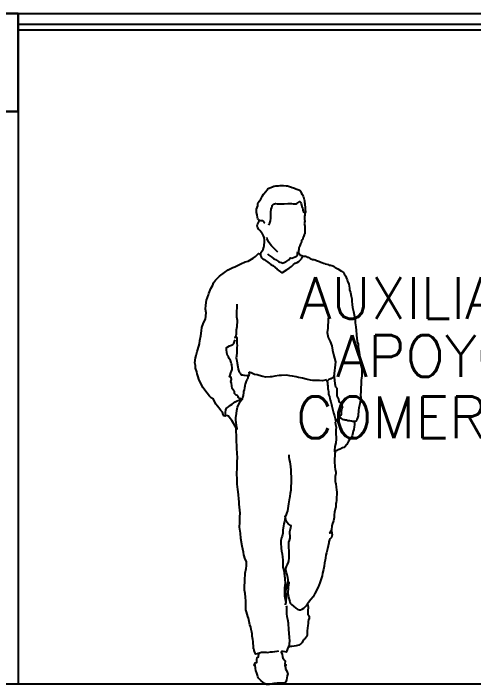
# Model space of a CAD drawing. Header units: millimetres. Extents: x 2056 to 4470, y 1400 to 3101.
# Drawn here: x 2169.771 to 2171.46, y 1411.677 to 1414.139 of the extents above; entities that cross this region are included whole.
import ezdxf

# ---------------------------------------------------------------- set-up
doc = ezdxf.new("R2010")
doc.units = ezdxf.units.MM
for name, color, linetype in [('A-ANNO-TEXT', 190, 'Continuous'), ('A-PLAN-2', 4, 'Continuous'), ('A-PLAN-4', 2, 'Continuous'), ('A-PLAN-5', 1, 'Continuous')]:
    doc.layers.add(name, color=color, linetype=linetype)
doc.layers.add('A-WALL', color=16, linetype='Continuous', lineweight=30)
doc.styles.add('ROMANS', font='romans')

# ---------------------------------------------------------------- blocks, each defined once
blk = doc.blocks.new('2D Human (2)')
at = {"color": 0, "linetype": 'ByBlock'}
for p, q in [((-0.0474, 1.847), (-0.0516, 1.8459)), ((-0.04, 1.8493), (-0.0474, 1.847)), ((-0.0366, 1.8507), (-0.04, 1.8493)), ((-0.0324, 1.851), (-0.0366, 1.8507)), ((-0.0221, 1.8521), (-0.0324, 1.851)), ((-0.0176, 1.8521), (-0.0221, 1.8521)), ((-0.0139, 1.8524), (-0.0176, 1.8521)), ((-0.0097, 1.8524), (-0.0139, 1.8524)), ((-0.004, 1.8513), (-0.0097, 1.8524)), ((0.0034, 1.8507), (-0.004, 1.8513)), ((0.0065, 1.8507), (0.0034, 1.8507)), ((0.0113, 1.8499), (0.0065, 1.8507)), ((0.0136, 1.8493), (0.0113, 1.8499)), ((0.0187, 1.847), (0.0136, 1.8493)), ((0.0221, 1.8456), (0.0187, 1.847)), ((-0.0874, 1.8252), (-0.0905, 1.8195)), ((-0.0857, 1.8286), (-0.0874, 1.8252)), ((-0.0851, 1.8306), (-0.0857, 1.8286)), ((-0.0829, 1.8334), (-0.0851, 1.8306)), ((-0.0812, 1.8346), (-0.0829, 1.8334)), ((-0.0783, 1.836), (-0.0812, 1.8346)), ((-0.0749, 1.8377), (-0.0783, 1.836)), ((-0.0707, 1.8391), (-0.0749, 1.8377)), ((-0.0678, 1.8402), (-0.0707, 1.8391)), ((-0.0619, 1.8419), (-0.0678, 1.8402)), ((-0.0585, 1.8431), (-0.0619, 1.8419)), ((-0.0539, 1.8451), (-0.0585, 1.8431)), ((-0.0516, 1.8459), (-0.0539, 1.8451)), ((0.0247, 1.8451), (0.0221, 1.8456)), ((0.0278, 1.8431), (0.0247, 1.8451)), ((0.0303, 1.8425), (0.0278, 1.8431)), ((0.032, 1.8419), (0.0303, 1.8425)), ((0.036, 1.84), (0.032, 1.8419)), ((0.0369, 1.8385), (0.036, 1.84)), ((-0.0976, 1.8005), (-0.0987, 1.7963)), ((-0.0973, 1.8022), (-0.0976, 1.8005)), ((-0.0962, 1.8062), (-0.0973, 1.8022)), ((-0.0956, 1.8082), (-0.0962, 1.8062)), ((-0.0939, 1.813), (-0.0956, 1.8082)), ((-0.0916, 1.8181), (-0.0939, 1.813)), ((-0.0905, 1.8195), (-0.0916, 1.8181)), ((-0.1002, 1.7801), (-0.1019, 1.775)), ((-0.1019, 1.775), (-0.1019, 1.7747)), ((-0.1019, 1.7747), (-0.1016, 1.7699)), ((-0.0999, 1.7855), (-0.1002, 1.7835)), ((-0.1002, 1.7835), (-0.1002, 1.7815)), ((-0.1002, 1.7815), (-0.1002, 1.7801)), ((-0.0996, 1.7903), (-0.0999, 1.7855)), ((-0.099, 1.7951), (-0.0996, 1.7903)), ((-0.0987, 1.7963), (-0.099, 1.7951)), ((-0.1019, 1.7642), (-0.1024, 1.7551)), ((-0.1024, 1.7551), (-0.1004, 1.7489)), ((-0.1016, 1.7699), (-0.1019, 1.7642)), ((-0.1004, 1.7489), (-0.0999, 1.7429)), ((-0.1002, 1.7242), (-0.101, 1.7231)), ((-0.0996, 1.7253), (-0.1002, 1.7242)), ((-0.0999, 1.7429), (-0.0996, 1.7401)), ((-0.0996, 1.7401), (-0.0996, 1.7358)), ((-0.0996, 1.7358), (-0.0996, 1.7307)), ((-0.0996, 1.7307), (-0.0996, 1.7253)), ((-0.101, 1.7231), (-0.101, 1.7211)), ((-0.101, 1.7211), (-0.0996, 1.718)), ((-0.1004, 1.7009), (-0.1007, 1.6973)), ((-0.0999, 1.7043), (-0.1004, 1.7009)), ((-0.0996, 1.7066), (-0.0999, 1.7043)), ((-0.0996, 1.718), (-0.099, 1.714)), ((-0.099, 1.7092), (-0.0996, 1.7066)), ((-0.099, 1.714), (-0.0985, 1.712)), ((-0.0985, 1.712), (-0.099, 1.7092)), ((-0.1007, 1.6913), (-0.101, 1.6887)), ((-0.101, 1.6887), (-0.101, 1.6865)), ((-0.101, 1.6865), (-0.101, 1.6814)), ((-0.101, 1.6814), (-0.101, 1.6771)), ((-0.101, 1.6771), (-0.1002, 1.6748)), ((-0.1007, 1.6973), (-0.1007, 1.6913)), ((-0.1002, 1.6748), (-0.0982, 1.6717)), ((-0.0982, 1.6717), (-0.097, 1.6669)), ((-0.097, 1.6669), (-0.0962, 1.6652)), ((-0.0962, 1.6652), (-0.0948, 1.6615)), ((-0.0948, 1.6615), (-0.0936, 1.6587)), ((-0.0936, 1.6587), (-0.0925, 1.655)), ((-0.0925, 1.655), (-0.0885, 1.6513)), ((-0.0885, 1.6513), (-0.0882, 1.6482)), ((-0.0882, 1.6482), (-0.0877, 1.6456)), ((-0.0877, 1.6456), (-0.0871, 1.6425)), ((-0.0871, 1.6425), (-0.086, 1.6414)), ((-0.086, 1.6414), (-0.0854, 1.64)), ((-0.0854, 1.64), (-0.084, 1.6383)), ((-0.084, 1.6383), (-0.0823, 1.6303)), ((-0.0823, 1.6303), (-0.0806, 1.6283)), ((-0.0806, 1.6283), (-0.0794, 1.6258)), ((-0.0794, 1.6258), (-0.0789, 1.6238)), ((-0.0809, 1.6017), (-0.082, 1.5968)), ((-0.08, 1.6025), (-0.0809, 1.6017)), ((-0.0777, 1.6031), (-0.08, 1.6025)), ((-0.0789, 1.6238), (-0.0789, 1.6215)), ((-0.0789, 1.6215), (-0.0783, 1.6167)), ((-0.0783, 1.6167), (-0.0775, 1.6139)), ((-0.0775, 1.6065), (-0.0777, 1.6031)), ((-0.0775, 1.6139), (-0.0775, 1.6119)), ((-0.0775, 1.6119), (-0.0775, 1.6099)), ((-0.0775, 1.6099), (-0.0775, 1.6065)), ((-0.143, 1.5773), (-0.1472, 1.5756)), ((-0.1379, 1.5795), (-0.143, 1.5773)), ((-0.1336, 1.5804), (-0.1379, 1.5795)), ((-0.1288, 1.5812), (-0.1336, 1.5804)), ((-0.1203, 1.5841), (-0.1288, 1.5812)), ((-0.116, 1.5869), (-0.1203, 1.5841)), ((-0.1132, 1.5886), (-0.116, 1.5869)), ((-0.1104, 1.5897), (-0.1132, 1.5886)), ((-0.1081, 1.5909), (-0.1104, 1.5897)), ((-0.1047, 1.5923), (-0.1081, 1.5909)), ((-0.1016, 1.5929), (-0.1047, 1.5923)), ((-0.0976, 1.5931), (-0.1016, 1.5929)), ((-0.0948, 1.5931), (-0.0976, 1.5931)), ((-0.0922, 1.5943), (-0.0948, 1.5931)), ((-0.0908, 1.5943), (-0.0922, 1.5943)), ((-0.0908, 1.588), (-0.0916, 1.5909)), ((-0.0888, 1.5954), (-0.0908, 1.5943)), ((-0.0885, 1.5835), (-0.0908, 1.588)), ((-0.0863, 1.5965), (-0.0888, 1.5954)), ((-0.0857, 1.5801), (-0.0885, 1.5835)), ((-0.082, 1.5968), (-0.0863, 1.5965)), ((-0.0823, 1.577), (-0.0857, 1.5801)), ((-0.078, 1.573), (-0.0823, 1.577)), ((0.0437, 1.5764), (0.0357, 1.5707)), ((0.0488, 1.5804), (0.0437, 1.5764)), ((0.0533, 1.5835), (0.0488, 1.5804)), ((0.057, 1.5872), (0.0533, 1.5835)), ((0.0598, 1.5909), (0.057, 1.5872)), ((0.0621, 1.5951), (0.0598, 1.5909)), ((0.0627, 1.6), (0.0621, 1.5951)), ((-0.2114, 1.5514), (-0.217, 1.5486)), ((-0.2077, 1.5546), (-0.2114, 1.5514)), ((-0.2037, 1.5571), (-0.2077, 1.5546)), ((-0.1994, 1.5588), (-0.2037, 1.5571)), ((-0.1952, 1.5602), (-0.1994, 1.5588)), ((-0.1898, 1.5597), (-0.1952, 1.5602)), ((-0.1861, 1.5617), (-0.1898, 1.5597)), ((-0.1813, 1.5634), (-0.1861, 1.5617)), ((-0.1756, 1.5651), (-0.1813, 1.5634)), ((-0.1736, 1.5659), (-0.1756, 1.5651)), ((-0.168, 1.5673), (-0.1736, 1.5659)), ((-0.166, 1.5682), (-0.168, 1.5673)), ((-0.1597, 1.5707), (-0.166, 1.5682)), ((-0.1546, 1.5733), (-0.1597, 1.5707)), ((-0.1509, 1.5747), (-0.1546, 1.5733)), ((-0.1472, 1.5756), (-0.1509, 1.5747)), ((-0.0721, 1.5696), (-0.078, 1.573)), ((-0.0653, 1.5668), (-0.0721, 1.5696)), ((-0.0593, 1.5622), (-0.0653, 1.5668)), ((-0.0514, 1.5554), (-0.0593, 1.5622)), ((-0.046, 1.5512), (-0.0514, 1.5554)), ((0.0173, 1.5585), (0.0082, 1.5512)), ((0.0241, 1.5622), (0.0173, 1.5585)), ((0.0309, 1.5673), (0.0241, 1.5622)), ((0.0357, 1.5707), (0.0309, 1.5673)), ((-0.2448, 1.5285), (-0.2477, 1.5245)), ((-0.242, 1.5333), (-0.2448, 1.5285)), ((-0.2383, 1.535), (-0.242, 1.5333)), ((-0.2346, 1.5375), (-0.2383, 1.535)), ((-0.221, 1.5469), (-0.2346, 1.5375)), ((-0.217, 1.5486), (-0.221, 1.5469)), ((-0.0423, 1.5489), (-0.046, 1.5512)), ((-0.0377, 1.5461), (-0.0423, 1.5489)), ((-0.0343, 1.5429), (-0.0377, 1.5461)), ((0.0082, 1.5512), (0.0008, 1.5446)), ((-0.2553, 1.5063), (-0.257, 1.5012)), ((-0.2522, 1.5143), (-0.2553, 1.5063)), ((-0.2499, 1.5208), (-0.2522, 1.5143)), ((-0.2477, 1.5245), (-0.2499, 1.5208)), ((-0.2621, 1.4902), (-0.2641, 1.476)), ((-0.257, 1.5012), (-0.2621, 1.4902)), ((-0.2681, 1.459), (-0.2704, 1.4465)), ((-0.2647, 1.4697), (-0.2681, 1.459)), ((-0.2641, 1.476), (-0.2647, 1.4697)), ((-0.2724, 1.436), (-0.2726, 1.4278)), ((-0.2704, 1.4465), (-0.2724, 1.436)), ((-0.276, 1.4039), (-0.2786, 1.3895)), ((-0.2743, 1.415), (-0.276, 1.4039)), ((-0.2726, 1.4278), (-0.2743, 1.415)), ((-0.2786, 1.3895), (-0.2817, 1.377)), ((-0.2846, 1.3591), (-0.2854, 1.3478)), ((-0.2817, 1.377), (-0.2846, 1.3591)), ((-0.288, 1.3333), (-0.2885, 1.3202)), ((-0.2854, 1.3478), (-0.288, 1.3333)), ((-0.2899, 1.3055), (-0.2919, 1.2893)), ((-0.2885, 1.3202), (-0.2899, 1.3055)), ((-0.2928, 1.2851), (-0.2931, 1.2805)), ((-0.2919, 1.2893), (-0.2928, 1.2851)), ((-0.2965, 1.2607), (-0.297, 1.2541)), ((-0.295, 1.2737), (-0.2968, 1.27)), ((-0.2968, 1.27), (-0.2965, 1.2607)), ((-0.2928, 1.2785), (-0.295, 1.2737)), ((-0.2931, 1.2805), (-0.2928, 1.2785)), ((-0.3002, 1.24), (-0.3013, 1.2306)), ((-0.2982, 1.2462), (-0.3002, 1.24)), ((-0.297, 1.2541), (-0.2982, 1.2462)), ((-0.3027, 1.2192), (-0.3058, 1.2119)), ((-0.3058, 1.2119), (-0.3058, 1.2051)), ((-0.3021, 1.2221), (-0.3027, 1.2192)), ((-0.3013, 1.2306), (-0.3021, 1.2221)), ((-0.307, 1.1883), (-0.3095, 1.1807)), ((-0.3061, 1.1932), (-0.307, 1.1883)), ((-0.3058, 1.2051), (-0.3061, 1.1932)), ((-0.3098, 1.1702), (-0.3101, 1.1622)), ((-0.3101, 1.1622), (-0.3092, 1.1534)), ((-0.3095, 1.1807), (-0.3098, 1.1702)), ((0.0749, 1.1571), (0.0845, 1.1585)), ((0.0845, 1.1585), (0.0967, 1.1653)), ((0.0967, 1.1653), (0.1055, 1.1671)), ((0.1055, 1.1671), (0.1044, 1.1588)), ((-0.3092, 1.1534), (-0.3081, 1.1449)), ((-0.3081, 1.1449), (-0.3078, 1.1381)), ((-0.3078, 1.1381), (-0.3078, 1.133)), ((-0.3078, 1.133), (-0.3067, 1.1222)), ((-0.1804, 1.1395), (-0.1699, 1.137)), ((-0.1699, 1.137), (-0.1646, 1.1358)), ((-0.1646, 1.1358), (-0.1543, 1.1361)), ((-0.1543, 1.1361), (-0.1396, 1.1364)), ((-0.1396, 1.1364), (-0.1291, 1.137)), ((-0.1291, 1.137), (-0.1214, 1.1373)), ((-0.1214, 1.1373), (-0.1058, 1.1412)), ((-0.1058, 1.1412), (-0.0914, 1.1449)), ((-0.0914, 1.1449), (-0.0777, 1.1475)), ((-0.0777, 1.1475), (-0.0687, 1.1497)), ((-0.0687, 1.1497), (-0.0548, 1.1523)), ((-0.0548, 1.1523), (-0.0454, 1.154)), ((-0.0454, 1.154), (-0.0329, 1.1557)), ((-0.0329, 1.1557), (-0.0145, 1.1551)), ((-0.0145, 1.1551), (-0.0063, 1.1549)), ((-0.0063, 1.1549), (0.0102, 1.152)), ((0.0102, 1.152), (0.0204, 1.1506)), ((0.0204, 1.1506), (0.0264, 1.1497)), ((0.0264, 1.1497), (0.0423, 1.1492)), ((0.0423, 1.1492), (0.0536, 1.1509)), ((0.0536, 1.1509), (0.0675, 1.1549)), ((0.0675, 1.1549), (0.0749, 1.1571)), ((-0.3067, 1.1222), (-0.3064, 1.1106)), ((-0.3064, 1.1106), (-0.3058, 1.099)), ((-0.3058, 1.099), (-0.3058, 1.0947)), ((-0.3058, 1.0947), (-0.3047, 1.0842)), ((-0.3047, 1.0842), (-0.3058, 1.0729)), ((-0.3058, 1.0729), (-0.3044, 1.0635)), ((-0.3044, 1.0635), (-0.3021, 1.0505)), ((-0.3021, 1.0505), (-0.2999, 1.0411)), ((-0.2999, 1.0411), (-0.2985, 1.0351)), ((-0.2985, 1.0351), (-0.2976, 1.0272)), ((-0.2397, 1.0411), (-0.2406, 1.0428)), ((-0.2392, 1.0377), (-0.2397, 1.0411)), ((-0.2377, 1.0349), (-0.2392, 1.0377)), ((-0.2363, 1.0297), (-0.2377, 1.0349)), ((-0.2976, 1.0272), (-0.297, 1.0218)), ((-0.297, 1.0218), (-0.2962, 1.013)), ((-0.2962, 1.013), (-0.2956, 1.0065)), ((-0.2355, 1.0238), (-0.2363, 1.0297)), ((-0.2352, 1.0195), (-0.2355, 1.0238)), ((-0.2349, 1.0144), (-0.2352, 1.0195)), ((-0.2346, 1.0105), (-0.2349, 1.0144)), ((-0.2318, 1.009), (-0.2346, 1.0105)), ((-0.2956, 1.0065), (-0.2939, 1)), ((-0.2939, 1), (-0.2908, 0.994)), ((-0.2908, 0.994), (-0.2902, 0.9886)), ((-0.2902, 0.9886), (-0.2894, 0.9875)), ((-0.2894, 0.9875), (-0.2854, 0.9861)), ((-0.2854, 0.9861), (-0.284, 0.9861)), ((-0.284, 0.9861), (-0.282, 0.9858)), ((-0.282, 0.9858), (-0.2786, 0.9858)), ((-0.2786, 0.9858), (-0.2755, 0.9863)), ((-0.2755, 0.9863), (-0.2718, 0.9869)), ((-0.2718, 0.9869), (-0.2701, 0.9872)), ((-0.2701, 0.9872), (-0.2655, 0.9883)), ((-0.2655, 0.9883), (-0.2619, 0.9883)), ((-0.2619, 0.9883), (-0.2585, 0.9889)), ((-0.2585, 0.9889), (-0.2539, 0.9906)), ((-0.2539, 0.9906), (-0.2488, 0.9915)), ((-0.2488, 0.9915), (-0.2451, 0.9923)), ((-0.2451, 0.9923), (-0.2426, 0.9929)), ((-0.2426, 0.9929), (-0.2386, 0.9946)), ((-0.2386, 0.9946), (-0.2349, 0.9968)), ((-0.2349, 0.9968), (-0.2312, 0.9985)), ((-0.2287, 1.0059), (-0.2318, 1.009)), ((-0.2312, 0.9985), (-0.227, 0.9997)), ((-0.2267, 1.0042), (-0.2287, 1.0059)), ((-0.227, 0.9997), (-0.2267, 1.0042))]:
    blk.add_line(p, q, dxfattribs=at)
for p, q in [((0.0712, 1.7268), (0.0678, 1.7248)), ((-0.2828, 0.9827), (-0.283, 0.9859)), ((-0.225, 0.9994), (-0.227, 0.9995)), ((-0.1135, 0.322), (-0.1101, 0.3177)), ((-0.0397, 0.1577), (-0.0441, 0.161))]:
    blk.add_line(p, q)
for points in [[(0.0712, 1.7268), (0.0718, 1.7296), (0.0735, 1.735), (0.0746, 1.7449), (0.0766, 1.7529), (0.0771, 1.7591), (0.0769, 1.7656), (0.0726, 1.777), (0.0723, 1.7852), (0.0706, 1.7903), (0.0615, 1.8022), (0.0547, 1.8139), (0.051, 1.8204), (0.0431, 1.8297), (0.0397, 1.8346), (0.0343, 1.8411)], [(0.0318, 1.7063), (0.0301, 1.7097), (0.0286, 1.7129), (0.0284, 1.7151), (0.0272, 1.7185), (0.0261, 1.7225), (0.0249, 1.7324), (0.0247, 1.7381), (0.0241, 1.7463), (0.0241, 1.7548), (0.023, 1.7651), (0.0213, 1.7713), (0.0201, 1.7761), (0.0193, 1.7792), (0.0147, 1.7841), (0.0079, 1.7855), (0.0008, 1.7852), (-0.0091, 1.7846), (-0.0153, 1.7852), (-0.025, 1.7852), (-0.038, 1.7855), (-0.0434, 1.7855), (-0.0519, 1.7855), (-0.057, 1.7849), (-0.0684, 1.7846), (-0.0709, 1.7866), (-0.0817, 1.794), (-0.0863, 1.7892), (-0.0863, 1.7883), (-0.0865, 1.7855), (-0.0897, 1.7756), (-0.0919, 1.7716), (-0.0931, 1.7619), (-0.0968, 1.7517)], [(-0.0397, 0.1577), (-0.0369, 0.1523), (-0.0343, 0.1449), (-0.0335, 0.1404), (-0.0287, 0.1407), (-0.0207, 0.1424), (-0.0142, 0.1418), (-0.0133, 0.1398), (-0.0173, 0.1308), (-0.0185, 0.1237), (-0.0199, 0.1174), (-0.0278, 0.1078), (-0.027, 0.0959), (-0.0321, 0.0916), (-0.0273, 0.0908), (-0.029, 0.0837), (-0.0295, 0.0788), (-0.0329, 0.0723), (-0.0375, 0.0604), (-0.0352, 0.0533), (-0.0346, 0.0451), (-0.0332, 0.0386), (-0.0301, 0.0309), (-0.0233, 0.0261), (-0.0145, 0.0261), (-0.0099, 0.0261), (-0.0003, 0.0258), (0.0028, 0.0255), (0.0074, 0.0252), (0.0136, 0.0244), (0.019, 0.0235), (0.0306, 0.021), (0.0403, 0.0218), (0.0471, 0.0255), (0.0539, 0.0295), (0.0604, 0.0352), (0.0675, 0.042), (0.0698, 0.0442), (0.0726, 0.0493), (0.074, 0.0559), (0.076, 0.0632), (0.0797, 0.072), (0.0808, 0.0805), (0.0825, 0.0933), (0.0854, 0.091), (0.0823, 0.1012), (0.076, 0.1018), (0.0763, 0.1126), (0.0746, 0.1205), (0.0698, 0.1222), (0.0689, 0.1336), (0.0803, 0.1325), (0.0808, 0.1333), (0.0837, 0.1395), (0.0848, 0.1427), (0.0857, 0.1464), (0.0862, 0.1483), (0.0876, 0.1523), (0.0882, 0.1574), (0.0885, 0.1637), (0.0896, 0.1716), (0.0899, 0.1793), (0.0908, 0.1866), (0.0913, 0.192), (0.0925, 0.1986), (0.0933, 0.2068), (0.0945, 0.2127), (0.097, 0.223), (0.0984, 0.2315), (0.101, 0.2403), (0.1041, 0.2527), (0.1066, 0.2641), (0.1086, 0.2709), (0.1115, 0.2791), (0.1137, 0.2876), (0.116, 0.295), (0.1157, 0.3081), (0.1157, 0.3276), (0.1174, 0.3415), (0.1191, 0.3557), (0.1208, 0.3679), (0.1208, 0.3838), (0.1203, 0.3963), (0.1197, 0.4093), (0.1191, 0.4241), (0.1186, 0.4303), (0.1154, 0.4471), (0.114, 0.4567), (0.114, 0.4726), (0.1183, 0.4817), (0.1231, 0.4964), (0.1251, 0.5064), (0.1291, 0.5282), (0.1342, 0.5568), (0.1356, 0.5764), (0.139, 0.5991), (0.1381, 0.6153), (0.1387, 0.6368), (0.1376, 0.6496), (0.1404, 0.6834), (0.1407, 0.6924), (0.1421, 0.7007), (0.1435, 0.7185), (0.1458, 0.7361), (0.1481, 0.7566), (0.1478, 0.7682), (0.1492, 0.7997), (0.1486, 0.8102), (0.1478, 0.8397), (0.1469, 0.8527), (0.1498, 0.8876), (0.1498, 0.8956), (0.1506, 0.9154), (0.1509, 0.9305), (0.1512, 0.9549), (0.1518, 0.9634), (0.1557, 0.9685), (0.1603, 0.9773), (0.164, 0.9832), (0.1682, 0.9897), (0.1736, 0.9968), (0.1793, 1.0054), (0.1838, 1.0068), (0.1895, 1.0085), (0.192, 1.0056), (0.1966, 1.0068), (0.1994, 1.0119), (0.202, 1.021), (0.2079, 1.0269), (0.215, 1.0366), (0.2204, 1.0428), (0.2266, 1.0499), (0.2354, 1.0686), (0.2437, 1.0726), (0.2499, 1.0794), (0.2587, 1.0907), (0.2746, 1.1114), (0.2788, 1.1225), (0.2848, 1.1327), (0.2888, 1.1418), (0.2913, 1.15), (0.2944, 1.1611), (0.2959, 1.1682), (0.3007, 1.1818), (0.3013, 1.192), (0.3032, 1.2017), (0.3007, 1.2198), (0.2987, 1.2286), (0.2944, 1.2428), (0.2925, 1.2507), (0.2862, 1.2709), (0.2851, 1.2839), (0.2814, 1.3001), (0.2791, 1.3185), (0.2777, 1.331), (0.2723, 1.3446), (0.2689, 1.3526), (0.2641, 1.3622), (0.2624, 1.3849), (0.2647, 1.3983), (0.2635, 1.4127), (0.2607, 1.4314), (0.2533, 1.4507), (0.2522, 1.4558), (0.2451, 1.4743), (0.238, 1.487), (0.2352, 1.4944), (0.2278, 1.5046), (0.213, 1.52), (0.1946, 1.5324), (0.1807, 1.5424), (0.1642, 1.5514), (0.1563, 1.5534), (0.1498, 1.5574), (0.1344, 1.5648), (0.1183, 1.5719), (0.1081, 1.575), (0.1013, 1.5778), (0.0896, 1.5849), (0.0808, 1.592), (0.0695, 1.6022), (0.0607, 1.6005), (0.0596, 1.6073), (0.0527, 1.617), (0.0502, 1.6263), (0.0485, 1.6306), (0.0488, 1.6348), (0.0474, 1.6425), (0.0476, 1.6468), (0.0482, 1.6533), (0.0488, 1.6615), (0.0513, 1.6678), (0.0562, 1.6768), (0.0587, 1.6794), (0.0652, 1.6868), (0.0686, 1.6907), (0.0735, 1.6998), (0.0743, 1.7041), (0.0732, 1.7095), (0.0672, 1.7217), (0.0678, 1.7248), (0.0627, 1.7242), (0.0559, 1.7239), (0.0519, 1.72), (0.0488, 1.7157), (0.0476, 1.7137)], [(-0.0012, 1.607), (0.0023, 1.6107), (0.0062, 1.6153), (0.0093, 1.6187), (0.0156, 1.6249), (0.0181, 1.6275), (0.0224, 1.6306), (0.0275, 1.6365), (0.0335, 1.6453), (0.038, 1.6567), (0.0391, 1.6609)], [(0.0369, 1.6011), (0.0312, 1.5971), (0.0213, 1.5892), (0.013, 1.5829), (0.0079, 1.5801), (-0.004, 1.5733), (-0.0088, 1.571), (-0.0133, 1.5693), (-0.0176, 1.5673), (-0.021, 1.5679), (-0.0301, 1.5716), (-0.0343, 1.5747), (-0.0412, 1.5792), (-0.0463, 1.5855), (-0.0471, 1.5863), (-0.0525, 1.5858), (-0.0647, 1.5903), (-0.0695, 1.5934), (-0.0729, 1.5983), (-0.0729, 1.6042), (-0.0752, 1.6102)], [(0.1512, 1.3012), (0.1506, 1.3075), (0.1503, 1.316), (0.1501, 1.3225), (0.1484, 1.3353), (0.1478, 1.341), (0.1472, 1.3492), (0.1472, 1.3566), (0.1498, 1.3685), (0.1498, 1.3767), (0.1489, 1.3917), (0.1484, 1.4019), (0.1486, 1.417)], [(-0.1878, 1.3818), (-0.1875, 1.3815), (-0.1867, 1.3733), (-0.1858, 1.3588), (-0.1858, 1.3509), (-0.1853, 1.3395), (-0.1847, 1.3285), (-0.1827, 1.3126), (-0.1864, 1.2944), (-0.1929, 1.2802), (-0.1994, 1.2635), (-0.2017, 1.2476), (-0.2054, 1.2326), (-0.2097, 1.219), (-0.2128, 1.2051), (-0.2071, 1.1516)], [(0.1552, 1.2919), (0.1549, 1.2936), (0.1546, 1.2961), (0.1546, 1.2987), (0.1535, 1.299), (0.1512, 1.2987), (0.1492, 1.295), (0.1492, 1.2919), (0.1492, 1.2885), (0.1492, 1.2848), (0.1492, 1.2822), (0.1498, 1.2726), (0.1481, 1.2649), (0.1498, 1.2581), (0.1498, 1.2519), (0.1492, 1.2453), (0.1498, 1.2388), (0.1509, 1.2263), (0.1515, 1.2201), (0.1501, 1.2141), (0.1498, 1.2088), (0.1478, 1.2008), (0.1461, 1.1863), (0.1449, 1.1778), (0.1404, 1.1676), (0.1376, 1.1634), (0.1347, 1.1583), (0.1333, 1.1577), (0.1316, 1.1571), (0.1285, 1.1571), (0.124, 1.1568), (0.1217, 1.1566), (0.1132, 1.1549), (0.1078, 1.1557), (0.1041, 1.1551), (0.1058, 1.1537), (0.1092, 1.1509), (0.1092, 1.1461), (0.1101, 1.1421), (0.1112, 1.1415), (0.1129, 1.1387), (0.1152, 1.1339), (0.1166, 1.131), (0.1188, 1.1236), (0.1194, 1.1217), (0.1203, 1.1163), (0.1214, 1.1103), (0.1225, 1.1021), (0.1242, 1.0961), (0.1254, 1.0916), (0.1262, 1.0825), (0.1262, 1.0817), (0.1285, 1.0743), (0.1293, 1.0692), (0.1296, 1.0666), (0.1322, 1.0672), (0.1381, 1.07), (0.1415, 1.0726), (0.1441, 1.0743), (0.1449, 1.0766), (0.1478, 1.0814), (0.1512, 1.0828), (0.1537, 1.0848), (0.1574, 1.0888), (0.158, 1.0958), (0.16, 1.0984), (0.1665, 1.1075), (0.1671, 1.1166), (0.1693, 1.1265), (0.171, 1.1333), (0.1693, 1.1398), (0.1696, 1.1463), (0.173, 1.1497), (0.1764, 1.1497), (0.1739, 1.1568), (0.1708, 1.1648), (0.1688, 1.1713), (0.1668, 1.1767), (0.1659, 1.1824), (0.1676, 1.1943), (0.1685, 1.1974), (0.1705, 1.2028), (0.173, 1.2096), (0.1773, 1.217), (0.1784, 1.2195), (0.1804, 1.2235), (0.183, 1.228), (0.1866, 1.2377), (0.1878, 1.2499), (0.1869, 1.2578), (0.1821, 1.2598), (0.1764, 1.2641), (0.1685, 1.2661), (0.1637, 1.2692), (0.1608, 1.2729), (0.1577, 1.2797), (0.1557, 1.2859)], [(-0.2397, 1.0425), (-0.2389, 1.0425), (-0.2366, 1.0422), (-0.2358, 1.0422), (-0.2355, 1.0436), (-0.2346, 1.0456), (-0.2343, 1.0488), (-0.2343, 1.0507), (-0.2343, 1.0541), (-0.2338, 1.0541), (-0.2312, 1.055), (-0.2281, 1.0573), (-0.227, 1.0598), (-0.2261, 1.0618), (-0.2253, 1.0646), (-0.2253, 1.0661), (-0.2247, 1.0686), (-0.2244, 1.0703), (-0.223, 1.0734), (-0.2219, 1.074), (-0.2207, 1.0749), (-0.2202, 1.0777), (-0.2199, 1.0783), (-0.2193, 1.0805), (-0.219, 1.0854), (-0.219, 1.0862), (-0.219, 1.091), (-0.2187, 1.0947), (-0.2187, 1.0978), (-0.2187, 1.0998), (-0.2187, 1.1044), (-0.2187, 1.1061), (-0.2185, 1.1075), (-0.2145, 1.1123), (-0.2131, 1.1185), (-0.2122, 1.1239), (-0.2122, 1.1282), (-0.2111, 1.1324), (-0.2111, 1.1358), (-0.2105, 1.1384), (-0.2102, 1.1404), (-0.2099, 1.1441), (-0.2097, 1.1472), (-0.2097, 1.1495), (-0.2088, 1.1537), (-0.2077, 1.1523), (-0.2065, 1.1509), (-0.204, 1.1483), (-0.2011, 1.1461), (-0.1958, 1.1427), (-0.1949, 1.1427), (-0.1918, 1.1418), (-0.1884, 1.1401), (-0.1853, 1.1361), (-0.1816, 1.1341), (-0.181, 1.1339), (-0.1836, 1.1296), (-0.1836, 1.1262), (-0.1838, 1.1234), (-0.1838, 1.1208), (-0.1844, 1.1171), (-0.1847, 1.1137), (-0.1853, 1.1063), (-0.1853, 1.1052), (-0.1855, 1.1029), (-0.1867, 1.0947), (-0.1872, 1.0907), (-0.1875, 1.0871), (-0.1884, 1.0834), (-0.1904, 1.0774), (-0.1918, 1.0709), (-0.1932, 1.0661), (-0.1941, 1.0618), (-0.1955, 1.0584), (-0.1986, 1.0485), (-0.2, 1.0419), (-0.2017, 1.0332), (-0.204, 1.0235), (-0.2051, 1.0181), (-0.2094, 1.0065), (-0.2114, 0.9977), (-0.2136, 0.9866), (-0.2153, 0.9886), (-0.217, 0.9912), (-0.219, 0.9934), (-0.223, 0.9968), (-0.225, 0.9994)], [(0.1475, 0.9566), (0.1475, 0.9594), (0.1489, 0.9651), (0.1501, 0.9733), (0.1515, 0.9827), (0.1532, 0.9909), (0.1529, 1.0019), (0.1523, 1.0068), (0.1509, 1.0158), (0.1489, 1.0269), (0.1464, 1.0388), (0.1415, 1.0502), (0.1353, 1.0607), (0.131, 1.068)], [(0.1898, 1.0068), (0.1903, 1.015), (0.1903, 1.0198), (0.1901, 1.0286), (0.1869, 1.0349), (0.1804, 1.0405), (0.173, 1.0462), (0.1668, 1.0502), (0.1605, 1.0541), (0.1549, 1.0587), (0.1478, 1.0624), (0.1415, 1.0641), (0.1367, 1.0652)], [(-0.2828, 0.9827), (-0.2831, 0.9798), (-0.2826, 0.9739), (-0.2817, 0.9668), (-0.2797, 0.9566), (-0.278, 0.9503), (-0.2763, 0.9441), (-0.2746, 0.9341), (-0.2718, 0.9276), (-0.2675, 0.9231), (-0.2638, 0.9197), (-0.2613, 0.9137), (-0.2573, 0.9063), (-0.2545, 0.9021), (-0.2474, 0.8933), (-0.2437, 0.8907), (-0.2392, 0.889), (-0.2301, 0.8848), (-0.227, 0.8837), (-0.2213, 0.8817), (-0.2182, 0.8802), (-0.2148, 0.8788), (-0.2125, 0.878), (-0.2111, 0.87), (-0.2111, 0.8652), (-0.2105, 0.8587), (-0.2099, 0.8499), (-0.2094, 0.8445), (-0.2088, 0.834), (-0.2102, 0.8249), (-0.2111, 0.819), (-0.2122, 0.8113), (-0.2139, 0.8), (-0.2139, 0.7957), (-0.2119, 0.7846), (-0.2119, 0.7795), (-0.2122, 0.7659), (-0.2133, 0.7617), (-0.2145, 0.7577), (-0.2153, 0.7455), (-0.2168, 0.735), (-0.2176, 0.7271), (-0.2179, 0.7211), (-0.2168, 0.7058), (-0.2165, 0.6967), (-0.2153, 0.689), (-0.2148, 0.6854), (-0.2148, 0.6723), (-0.2133, 0.6692), (-0.2097, 0.653), (-0.208, 0.6442), (-0.2077, 0.6334), (-0.2057, 0.6218), (-0.2009, 0.6088), (-0.2, 0.602), (-0.1986, 0.59), (-0.1926, 0.5761), (-0.1955, 0.5837), (-0.1979, 0.5852), (-0.1997, 0.5761), (-0.2003, 0.5702), (-0.198, 0.5605), (-0.1938, 0.5563), (-0.1907, 0.552), (-0.1887, 0.5446), (-0.1881, 0.541), (-0.1858, 0.5299), (-0.1838, 0.5191), (-0.1827, 0.5143), (-0.1802, 0.5041), (-0.1773, 0.4956), (-0.1762, 0.4862), (-0.1748, 0.4771), (-0.1722, 0.4678), (-0.1708, 0.455), (-0.1688, 0.4437), (-0.1654, 0.4295), (-0.1637, 0.4198), (-0.1606, 0.4088), (-0.1552, 0.3946), (-0.1512, 0.3844), (-0.1504, 0.3824), (-0.145, 0.3685), (-0.1373, 0.3551), (-0.1305, 0.3427), (-0.1223, 0.3327), (-0.1135, 0.322)], [(-0.2116, 0.9832), (-0.2131, 0.9756), (-0.2153, 0.9659), (-0.2148, 0.9543), (-0.2139, 0.9401), (-0.215, 0.929), (-0.215, 0.9219), (-0.215, 0.9219), (-0.2136, 0.9078), (-0.2108, 0.8944), (-0.2099, 0.8802), (-0.2099, 0.8751)], [(-0.0273, 0.6383), (-0.0315, 0.6417), (-0.0343, 0.649), (-0.0377, 0.6584), (-0.0397, 0.6672), (-0.0417, 0.6837), (-0.0448, 0.7061), (-0.046, 0.7115), (-0.0482, 0.7231), (-0.0497, 0.7359), (-0.0508, 0.7489), (-0.0514, 0.7597), (-0.0514, 0.769), (-0.0511, 0.7841), (-0.0508, 0.7949), (-0.0505, 0.8073), (-0.0488, 0.8212), (-0.0463, 0.8385), (-0.0443, 0.8468), (-0.0434, 0.8553), (-0.0426, 0.8644)], [(-0.04, 0.3932), (-0.0397, 0.3991), (-0.0392, 0.4048), (-0.0375, 0.4144), (-0.0355, 0.4235), (-0.0326, 0.4306), (-0.0304, 0.4414), (-0.0301, 0.4473), (-0.0332, 0.4544), (-0.0366, 0.4615), (-0.0409, 0.4698), (-0.0414, 0.476), (-0.0426, 0.4837), (-0.0429, 0.491), (-0.0431, 0.4953), (-0.0434, 0.5046), (-0.0423, 0.5137), (-0.0417, 0.5217), (-0.0412, 0.529), (-0.0412, 0.5353), (-0.0417, 0.5432), (-0.0443, 0.5498), (-0.046, 0.5585), (-0.046, 0.5659), (-0.0457, 0.5764), (-0.0454, 0.5832), (-0.0477, 0.5929), (-0.0491, 0.5966), (-0.0505, 0.6037), (-0.0471, 0.6051), (-0.0434, 0.6082), (-0.0389, 0.6102), (-0.0315, 0.6207), (-0.0295, 0.6329), (-0.0287, 0.6385), (-0.0273, 0.6241), (-0.0253, 0.6187), (-0.023, 0.6105), (-0.0219, 0.6031), (-0.0202, 0.5875), (-0.0196, 0.577), (-0.017, 0.5659), (-0.0153, 0.5588), (-0.0125, 0.5498), (-0.0122, 0.5415), (-0.0139, 0.522), (-0.0153, 0.5106), (-0.0176, 0.501), (-0.0187, 0.489), (-0.0193, 0.4783), (-0.0199, 0.4683), (-0.0202, 0.4516), (-0.0227, 0.44), (-0.0247, 0.4292), (-0.0261, 0.4193), (-0.0273, 0.4122), (-0.0273, 0.4076), (-0.0278, 0.3929), (-0.0255, 0.3759), (-0.0255, 0.3642), (-0.0253, 0.3566), (-0.0261, 0.3461), (-0.0287, 0.3342), (-0.0307, 0.3237)], [(-0.0414, 0.3974), (-0.042, 0.3934), (-0.0394, 0.3798), (-0.0392, 0.3713), (-0.0383, 0.3625), (-0.0383, 0.3523), (-0.0409, 0.3447), (-0.0431, 0.3333), (-0.0448, 0.3254), (-0.0471, 0.3191), (-0.0516, 0.3149), (-0.0585, 0.3086), (-0.0678, 0.3015), (-0.0746, 0.297), (-0.08, 0.295), (-0.0846, 0.2947), (-0.0905, 0.2973), (-0.0962, 0.3015), (-0.1013, 0.3061), (-0.1047, 0.3103), (-0.1101, 0.3177)], [(-0.0295, 0.3137), (-0.0298, 0.3151), (-0.0309, 0.3186), (-0.0315, 0.322), (-0.0321, 0.3285), (-0.0326, 0.3376), (-0.0329, 0.3455), (-0.0321, 0.3532), (-0.0312, 0.3614), (-0.0318, 0.3705), (-0.0338, 0.3764), (-0.0355, 0.3861), (-0.0377, 0.392), (-0.0397, 0.4)], [(-0.1095, 0.3168), (-0.1112, 0.3126), (-0.1121, 0.3047), (-0.1109, 0.291), (-0.1115, 0.282), (-0.1115, 0.2777), (-0.1141, 0.2751), (-0.1163, 0.2715), (-0.1166, 0.2672), (-0.1169, 0.2604), (-0.1143, 0.2598), (-0.1129, 0.2516), (-0.1124, 0.2445), (-0.1118, 0.2377), (-0.1098, 0.2278), (-0.1087, 0.2176), (-0.1087, 0.213), (-0.1092, 0.2031), (-0.1072, 0.1969), (-0.1016, 0.1903), (-0.0976, 0.1878), (-0.0956, 0.1852), (-0.0899, 0.1747), (-0.0854, 0.1705), (-0.0786, 0.1659), (-0.0681, 0.1631), (-0.0613, 0.1617), (-0.0528, 0.1608), (-0.0451, 0.1611), (-0.0431, 0.1608), (-0.0394, 0.16)], [(-0.0318, 0.3095), (-0.0326, 0.3058), (-0.0329, 0.2976), (-0.0329, 0.2899), (-0.0332, 0.28), (-0.0341, 0.2706), (-0.0366, 0.2604), (-0.0386, 0.2473), (-0.0389, 0.2394), (-0.04, 0.2295), (-0.0406, 0.2224), (-0.0417, 0.2102), (-0.0434, 0.1929), (-0.0443, 0.1824), (-0.0431, 0.1693), (-0.042, 0.1617)], [(0.0718, 0.1364), (0.0658, 0.1378), (0.059, 0.1395), (0.0496, 0.1395), (0.0417, 0.1395), (0.0363, 0.1384), (0.0252, 0.1412), (0.0187, 0.1412), (0.0102, 0.1427), (0.0008, 0.1441), (-0.0054, 0.1444)]]:
    blk.add_lwpolyline(points, dxfattribs=at)
blk.add_lwpolyline([(-0.0343, 1.5429), (-0.0175, 1.5314), (0.0008, 1.5446)])

msp = doc.modelspace()

# ---------------------------------------------------------------- linework, layer by layer
at = {"layer": 'A-PLAN-2'}
msp.add_lwpolyline([(2165.4253, 1411.6792), (2179.7206, 1411.6792)], dxfattribs=at)
at = {"layer": 'A-PLAN-4'}
for points in [[(2169.7881, 1414.1392), (2173.0473, 1414.1392)], [(2169.7881, 1414.0992), (2173.0473, 1414.0992)], [(2169.7881, 1414.0792), (2173.0473, 1414.0792)]]:
    msp.add_lwpolyline(points, dxfattribs=at)
at = {"layer": 'A-PLAN-5'}
msp.add_lwpolyline([(2169.7881, 1413.7792), (2169.7881, 1411.6792)], dxfattribs=at)
at = {"layer": 'A-WALL'}
msp.add_lwpolyline([(2169.7881, 1414.1392), (2169.7881, 1413.7792), (2169.6681, 1413.7792), (2169.6681, 1414.1392)], close=True, dxfattribs=at)

# ---------------------------------------------------------------- block references
at = {"layer": 'A-PLAN-2', "xscale": -1}
msp.add_blockref('2D Human (2)', (2170.7402, 1411.6557), dxfattribs=at)

# ---------------------------------------------------------------- texts
at = {"layer": 'A-ANNO-TEXT', "style": 'ROMANS'}
for s, p in [('AUXILIAR', (2170.8206, 1413.0184, 0.6961)), ('APOYO ', (2170.955, 1412.8061, 0.6961)), ('COMERCIAL', (2170.8075, 1412.5807, 0.6961))]:
    msp.add_text(s, height=0.15271, dxfattribs=at).set_placement(p)

doc.saveas('drawing.dxf')
